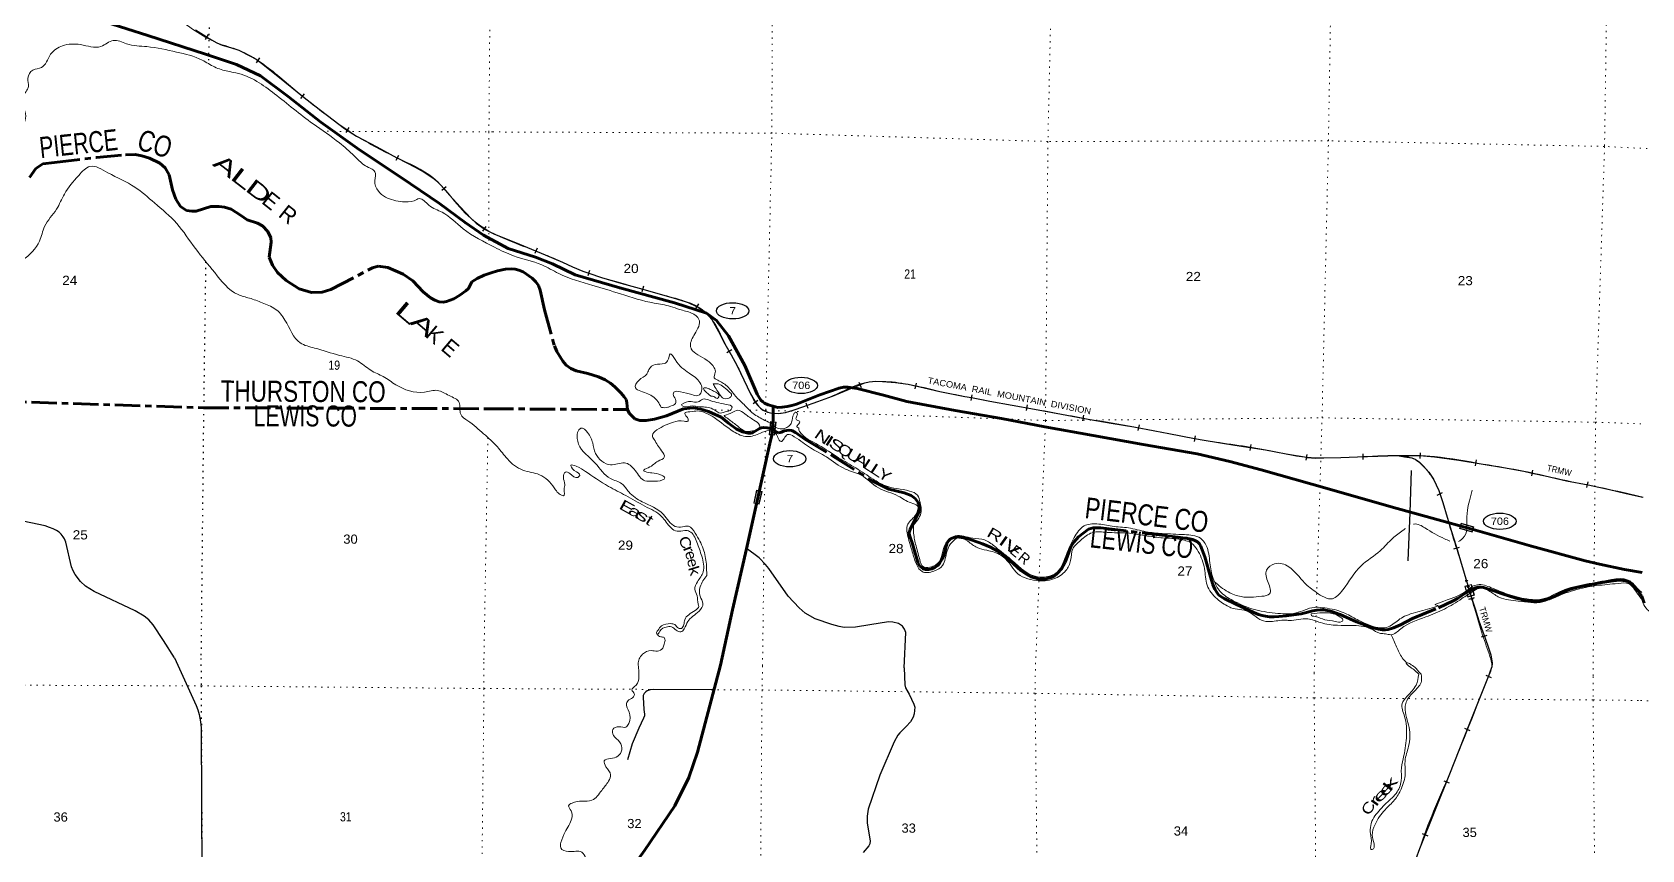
# Model space of a CAD drawing. Header units: feet. Extents: x -518066 to -250644, y -364975 to -177792.
# Drawn here: x -313691 to -283086, y -276398 to -260861 of the extents above; entities that cross this region are included whole.
import ezdxf
from ezdxf.enums import TextEntityAlignment as Align

# ---------------------------------------------------------------- set-up
doc = ezdxf.new("R2010")
doc.units = ezdxf.units.FT
doc.header["$LTSCALE"] = 80
doc.linetypes.add('DOTTED', pattern=[1.5, 0.3, -1.2])
doc.linetypes.add('LONG_DASH_SHORT_DASH', pattern=[9.9, 6, -1.2, 1.5, -1.2])
for name, color, linetype, lineweight in [('11', 7, 'LONG_DASH_SHORT_DASH', 60), ('17', 7, 'Continuous', 25), ('23', 7, 'Continuous', 70), ('29', 7, 'Continuous', 25), ('34', 7, 'Continuous', 25), ('39', 7, 'Continuous', 13), ('41', 7, 'Continuous', 13), ('59', 7, 'Continuous', 13), ('6', 7, 'DOTTED', 25), ('7', 7, 'DOTTED', 13)]:
    doc.layers.add(name, color=color, linetype=linetype, lineweight=lineweight)
doc.layers.add('12', color=7, linetype='Continuous')

msp = doc.modelspace()

# ---------------------------------------------------------------- linework, layer by layer
at = {"layer": '11'}
for points in [[(-313740.62, -263623.25), (-313620.41, -263449.97), (-313487.72, -263364.79), (-313264.32, -263333.64), (-312467.67, -263240.44), (-311917.6, -263191.23), (-311734.85, -263186.48), (-311603.24, -263208.47), (-311457.37, -263252.98), (-311262.7, -263346.29), (-311161.36, -263436.53), (-311083.38, -263569.54), (-311025.04, -263858.6), (-310959.72, -264031.58), (-310873.43, -264170.29), (-310757.08, -264247), (-310652.58, -264262.55), (-310575.58, -264258.53), (-310291.47, -264172.49), (-310133.87, -264170.08), (-310031.69, -264183.39), (-309906.03, -264221.09), (-309732.3, -264337.65), (-309606.32, -264423.44), (-309404.96, -264492.31), (-309313.63, -264538.66), (-309209.41, -264648.07), (-309153.91, -264767.25), (-309148.37, -264852.76), (-309186.53, -265135.32), (-309124.41, -265288.59), (-309023.72, -265425.43), (-308860.79, -265580.23), (-308613.07, -265738.69), (-308381.01, -265807.45), (-308179.21, -265800.26), (-308009.84, -265751.71), (-307222.14, -265340.42), (-307110.94, -265305.79), (-306928.16, -265329.91), (-306635.05, -265461.31), (-306453.27, -265583.94), (-306256.21, -265792.27), (-306117.35, -265910.45), (-306035.67, -265954.52), (-305951.92, -265981.88), (-305879.32, -265988.51), (-305816.19, -265980.29), (-305676.65, -265930.35), (-305557.11, -265859.03), (-305443.69, -265773.31), (-305396.12, -265728.34), (-305330.86, -265606.84), (-305229.48, -265539.54), (-305097.98, -265479.46), (-304964.44, -265432.05), (-304840.61, -265395.35), (-304690.91, -265364.25), (-304584.43, -265354.95), (-304507.63, -265361.89), (-304438.73, -265379.91), (-304358.52, -265414.4), (-304183.9, -265533.21), (-304111.75, -265606.19), (-304065.42, -265675.19), (-304031.56, -265762.91), (-303947.92, -266136.03), (-303760.59, -266822.5), (-303717.05, -266929.75), (-303598.89, -267109.65), (-303538.09, -267190.39), (-303451.73, -267251.02), (-303346.44, -267295.37), (-303123.9, -267344), (-302922, -267408.03), (-302795.93, -267465.38), (-302695.6, -267527.5), (-302611.37, -267599.5), (-302492.26, -267717.23), (-302433.22, -267789.21), (-302399.74, -267841.06), (-302389.95, -267869.01), (-302384.47, -267901.34), (-302374.1, -268031.15)], [(-314493.91, -267869.63), (-310431.87, -267996.32), (-305017.99, -268017.27), (-302374.1, -268031.15)], [(-302374.1, -268031.15), (-302340.24, -268100.97), (-302232.7, -268206.05), (-302139.6, -268241.44), (-302019.35, -268242), (-301858.72, -268216.46), (-301632.52, -268151.16), (-301305.78, -268019.3), (-301120.86, -267999.35), (-300994.82, -268017.71), (-300833.18, -268066.69), (-300593.61, -268177.9), (-300450.14, -268287.96), (-300305.07, -268397.98), (-300185.97, -268454.83), (-300077.24, -268482.86), (-300028.93, -268482.99), (-299993.78, -268471.1), (-299862.73, -268392.73), (-299823.61, -268377.69), (-299777.29, -268373.38), (-299715.49, -268376.74), (-299620.81, -268395.96), (-299592.79, -268411.71), (-299529.8, -268462.44), (-299499.01, -268473.96), (-299470.05, -268470.78), (-299442.64, -268460.01), (-299390.64, -268437.18), (-299297.15, -268425.75), (-299245.36, -268430.6), (-299177.07, -268467.52), (-298998.22, -268592.24), (-298465.72, -268918.16), (-297720.02, -269385.99), (-297404.1, -269541.99), (-297110.99, -269612.34), (-296976.1, -269663.39), (-296899.76, -269723.28), (-296844.62, -269799.55), (-296821.98, -269857.22), (-296815.71, -269909.73), (-296827.57, -269963.36), (-296997, -270311.13), (-297016.17, -270367.73), (-297011.96, -270418.07), (-296950.25, -270583.68), (-296845.42, -270955.92), (-296811.26, -271005.57), (-296758.35, -271052), (-296710.1, -271071.02), (-296642.24, -271072.96), (-296587.28, -271060.86), (-296528.64, -271035.56), (-296471.49, -270994.39), (-296438.17, -270955.23), (-296395.45, -270883.42), (-296350.15, -270785.01), (-296299.01, -270577.1), (-296264.46, -270522.12), (-296230.74, -270490.44), (-296169.21, -270460.61), (-296115, -270452.51), (-296062.69, -270454.88), (-295941.58, -270475.01), (-295818.24, -270512.61), (-295624.09, -270581.39), (-295471.39, -270647.95), (-295276.56, -270755.83), (-295176.27, -270829.13), (-295093.89, -270908.27), (-294893.37, -271090.04), (-294793.41, -271159.75), (-294701.8, -271208.1), (-294566.11, -271246.07), (-294436.68, -271251.85), (-294320.77, -271222.51), (-294256.16, -271188.58), (-294199.53, -271147.06), (-294115.36, -271054.16), (-294047.42, -270940.43), (-293933.91, -270629.07), (-293876.65, -270542.9), (-293793.7, -270452.53), (-293607.41, -270307.05), (-293518.5, -270281.21), (-293369.29, -270279.45), (-291910.33, -270456.85), (-291679.51, -270489.47), (-291629.33, -270501.49), (-291582.81, -270518.12), (-291531.97, -270546.7), (-291496.63, -270581.18), (-291479.06, -270613.22), (-291393.29, -270831.99), (-291288.74, -271211.92), (-291241.26, -271354.45), (-291201.99, -271444.44), (-291162.75, -271515.52), (-291133.34, -271551.51), (-291093.22, -271586.29)], [(-291093.22, -271586.29), (-291025.12, -271623.56), (-290806.47, -271728.07), (-290465.55, -271888.06), (-290375.42, -271925.73), (-290303.35, -271947.45), (-290238.21, -271960.59), (-290163.01, -271969.13), (-290077.6, -271971.28), (-289989.66, -271966.71), (-289847.7, -271952.69), (-289708.31, -271933.78), (-289565.6, -271911.49), (-289512.23, -271901.15), (-289338.27, -271859.09), (-289267.35, -271845.32), (-289198.7, -271838.28), (-289136.96, -271840.16), (-289067.86, -271850.3), (-288981.75, -271872.18), (-288823.41, -271929.6), (-288508.7, -272066.13), (-288309.95, -272139.89), (-288195.15, -272177.02), (-288094.26, -272203.56), (-288014.71, -272218.71), (-287959.67, -272219.84), (-287906.53, -272212.74), (-287804.82, -272182.42), (-287675.86, -272123.76), (-287446.17, -272002.25), (-286952.88, -271797.06), (-286673.38, -271665.24), (-286587.7, -271619.73), (-286378.95, -271485.07), (-286316.26, -271450.79), (-286246.09, -271420.27), (-286204.52, -271408.68), (-286167.27, -271404.45), (-286138.91, -271406.26), (-286097.65, -271414.67), (-285901.15, -271476.22), (-285741.42, -271531.24), (-285478.46, -271617.45), (-285292.46, -271660.11), (-285136.21, -271677.31), (-285052.66, -271675.71), (-284970.87, -271661.29), (-284854.42, -271626.04), (-284734.22, -271578.59), (-284489, -271457.23), (-284300.57, -271407.99), (-283879.58, -271327.78), (-283630.92, -271289.3), (-283503.38, -271276.44), (-283389.16, -271286.09), (-283321.13, -271310.43), (-283282.36, -271336.52), (-283209.69, -271409.05), (-283087.23, -271577.26)], [(-283087.03, -271577.6), (-283039.49, -271708.12)]]:
    msp.add_lwpolyline(points, dxfattribs=at)
at = {"layer": '17'}
for centre in [(-300372.47, -266155.7), (-299071.37, -267572.96), (-299287.79, -268967.28), (-285787.21, -270154.89)]:
    msp.add_ellipse(centre, major_axis=(309.24, -1), ratio=0.500121, dxfattribs=at)
at = {"layer": '23'}
for points in [[(-299599.63, -267964.17), (-299696.51, -267940.45), (-299765.91, -267911.88), (-299801.73, -267884.46), (-299837.55, -267853.1), (-299907.14, -267739.43), (-300139.34, -267193.66), (-300451.88, -266631.04), (-300676.48, -266339.01), (-300870.38, -266202.3), (-301480.3, -266003.26), (-302518.12, -265721.68), (-303369.05, -265470.04), (-303795.73, -265262.67), (-304120.56, -265136.79), (-304638.24, -264972.86), (-305106.7, -264714.77), (-305458.65, -264479.92), (-305944.21, -264116.98), (-306678.06, -263622.85), (-307465.92, -263093.99), (-308203.51, -262569.62), (-308826.74, -262082.58), (-309348.24, -261691.11), (-309809.06, -261475.37), (-310394.83, -261276.57), (-311490.33, -260923.97), (-312688.21, -260544.23)], [(-283081.44, -271126.19), (-283413.13, -271068.71), (-283889.49, -270973), (-284164.56, -270903.97), (-285184.32, -270628.59), (-286293.77, -270308.21), (-287851.88, -269878.63), (-289022.05, -269547.47), (-290324.7, -269178.82), (-290916.88, -269018.21), (-291543.45, -268875.39), (-292564.15, -268696.64), (-293516.5, -268526.58), (-294434.66, -268358.86), (-295260.35, -268202.08), (-296144.46, -268050.79), (-297060.57, -267879.06), (-297504.17, -267756.09), (-298004.15, -267634.6), (-298184.32, -267608.98), (-298267.15, -267606.74), (-298348.21, -267623.3), (-298715.77, -267752.7), (-299156.25, -267929.72), (-299244.31, -267956.13), (-299333.85, -267971.81), (-299427.88, -267985.25), (-299515.09, -267990.75), (-299599.63, -267964.17)], [(-300604.44, -272891.62), (-300375.59, -271835.91), (-300106.74, -270678.84), (-299919.08, -269822.72), (-299662.65, -268677.88), (-299628.82, -268516.37), (-299603.9, -268223.45), (-299600.38, -268009.62), (-299599.63, -267964.17)], [(-305232.37, -284716.9), (-305680.04, -283894.23), (-306416.81, -282648.97), (-306651.3, -282194.46), (-306699.75, -281812.1), (-306607.66, -281431.09), (-306444.03, -281127.15), (-306134.43, -280884.92), (-305698.54, -280666.02), (-305042.76, -280342.71), (-304721.16, -280106.63), (-304332.97, -279632), (-303795.38, -278871.39), (-303243.72, -278108.9), (-302720.15, -277344.13), (-302046.32, -276409.96), (-301473.75, -275563.25), (-301205.39, -275023.15), (-301040.03, -274542.35), (-300604.44, -272891.62)]]:
    msp.add_lwpolyline(points, dxfattribs=at)
at = {"layer": '29'}
for points in [[(-287470.82, -269187.67), (-287494.72, -269990.71), (-287533.77, -270904.34)], [(-310985.49, -272752.65), (-311192.46, -272420.28), (-311393.44, -272125.89), (-311473.93, -272027.75), (-311561.89, -271955.22), (-311729.81, -271857.08), (-312514.51, -271490.15), (-312674.98, -271387.75), (-312770.4, -271302.42), (-312875.42, -271165.89), (-312910.6, -271099.76), (-312940.98, -271020.82), (-313051.86, -270551.48), (-313077.99, -270485.35), (-313101.45, -270449.08), (-313139.83, -270400.01), (-313179.8, -270363.75), (-313231.52, -270327.48), (-313292.3, -270297.61), (-313359.46, -270272.01), (-313444.21, -270244.28), (-313990.09, -270124.82)], [(-297113.74, -272938.13), (-297080.66, -272266.69), (-297101.98, -272202.69), (-297144.63, -272147.22), (-297221.39, -272100.29), (-297328.01, -272070.42), (-297404.77, -272066.15), (-297532.71, -272083.22), (-298035.94, -272168.55), (-298253.44, -272172.82), (-298347.26, -272155.75), (-298488, -272117.35), (-298803.58, -272006.42), (-298991.23, -271899.75), (-299110.64, -271801.62), (-299315.35, -271579.75), (-299682.11, -271054.95), (-299746.08, -270973.88), (-299865.49, -270850.15), (-300112.84, -270666.68)], [(-310985.39, -272752.8), (-310573.44, -273654.37), (-310539.92, -273738.18), (-310518.43, -273824.16), (-310487.99, -273965.67), (-310475.45, -274080.31), (-310457.99, -278310.78), (-310447.25, -278366.31), (-310419.49, -278426.32), (-310385.47, -278479.16), (-310346.13, -278520.73), (-310309.37, -278549.02), (-310286.99, -278562.45), (-310252.07, -278579.47), (-310222.52, -278588.43), (-310137.47, -278592.91), (-305417.72, -278642.45)], [(-297113.77, -272938.16), (-297098.15, -273263.9), (-297087.52, -273319.15), (-297015.31, -273438.16), (-296926.1, -273629.42), (-296909.1, -273688.92), (-296913.35, -273752.68), (-296921.85, -273812.18), (-296943.09, -273880.18), (-296994.07, -273965.19), (-297072.66, -274054.45), (-297191.6, -274173.46), (-297231.96, -274220.2), (-297302.05, -274343.47), (-297573.93, -274981), (-297794.82, -275627.04), (-297811.82, -275758.79), (-297811.82, -275890.56), (-297760.84, -276230.58), (-297764.02, -276285.82), (-297786.33, -276324.08), (-297888.28, -276451.59)], [(-300729.33, -273355.31), (-301881.46, -273351.03), (-301942, -273355.28), (-301996.16, -273376.53), (-302024.83, -273397.78), (-302055.63, -273427.53), (-302071.56, -273465.78), (-302076.87, -273499.79), (-302059.88, -273733.55), (-302047.13, -273818.56), (-302051.38, -273854.68), (-302068.37, -273899.31), (-302157.58, -274086.32), (-302280.78, -274383.84), (-302372.76, -274686.26)]]:
    msp.add_lwpolyline(points, dxfattribs=at)
at = {"layer": '34'}
for p, q in [((-310344.34, -260904.33), (-310399.58, -261000.16)), ((-309368.33, -261348.9), (-309431.67, -261439.58)), ((-308520.08, -262031.43), (-308588.42, -262118.4)), ((-307669.11, -262673.93), (-307728.32, -262767.36)), ((-306726.05, -263201.37), (-306776.88, -263299.61)), ((-305820.09, -263796.31), (-305903.51, -263868.95)), ((-305065.19, -264551.91), (-305127.95, -264642.99)), ((-304089.24, -264966.14), (-304131.29, -265068.45)), ((-303092.72, -265387.57), (-303128.11, -265492.36)), ((-302067.01, -265689.86), (-302097.23, -265796.26)), ((-301020.86, -266023.28), (-301077.1, -266118.53)), ((-300386.39, -266899.62), (-300482.98, -266953.51)), ((-297973.05, -267509.96), (-297931.94, -267612.65)), ((-296885.61, -267527.29), (-296909.88, -267635.21)), ((-295824.92, -267750.47), (-295845.63, -267859.12)), ((-299896.62, -267859.06), (-299984.59, -267926.11)), ((-298983.7, -267901.61), (-298945.76, -268005.51)), ((-294770.41, -267941.32), (-294790.01, -268050.18)), ((-293702.75, -268140.15), (-293722.79, -268248.93)), ((-292645.75, -268322.4), (-292666.51, -268431.04)), ((-291579.71, -268528.24), (-291600.36, -268636.91)), ((-290523.12, -268698.6), (-290539.94, -268807.92)), ((-289452.42, -268884.89), (-289471.32, -268993.87)), ((-288392.33, -268870.67), (-288388.49, -268981.21)), ((-287301.37, -268852.91), (-287309.25, -268963.24)), ((-286233.46, -268989.02), (-286251.46, -269098.16)), ((-285162.83, -269185.08), (-285186.42, -269293.14)), ((-286977.8, -269655.69), (-286877.29, -269609.5)), ((-284114.6, -269405.47), (-284136.21, -269513.94)), ((-286660.83, -270677.94), (-286555.27, -270644.9)), ((-286374.55, -271632.81), (-286268.29, -271602.08)), ((-286131.83, -272352.6), (-286027.27, -272316.51)), ((-286051.9, -273080.8), (-285949.18, -273121.84)), ((-286457.17, -274088.13), (-286354.45, -274129.17)), ((-286852.76, -275084.6), (-286750.11, -275125.81)), ((-287259.83, -276091.18), (-287157.19, -276132.42))]:
    msp.add_line(p, q, dxfattribs=at)
at = {"layer": '34', "lineweight": 13}
for p, q in [((-286452.08, -271390.61), (-286327.23, -271354.4)), ((-286452.08, -271390.61), (-286392.37, -271596.47)), ((-286327.23, -271354.4), (-286267.51, -271560.25)), ((-286392.37, -271596.47), (-286267.51, -271560.25))]:
    msp.add_line(p, q, dxfattribs=at)
at = {"layer": '34'}
for points in [[(-310585.73, -260816.1), (-310385.43, -260943.67), (-310370.66, -260952.18), (-310179.89, -261062.17), (-310078.68, -261105), (-309919.13, -261151.06), (-309762.57, -261205.05), (-309538.02, -261313.42), (-309430.28, -261375.42), (-309328.41, -261446.57), (-308991.35, -261720.38), (-308655.49, -261994.47), (-308552.95, -262075.04), (-308314.07, -262262.76), (-307970.29, -262528.42), (-307751.52, -262689.44), (-307522.32, -262834.7), (-307140.56, -263042.11), (-306757.43, -263246.61), (-306750.17, -263250.38), (-306411.01, -263425.84), (-306240.09, -263519.86), (-306074.93, -263625.42), (-305987.09, -263698.52), (-305871.13, -263824.81), (-305758.28, -263954.4), (-305553.42, -264179.47), (-305345.97, -264403.26), (-305249.7, -264491.06), (-305095.26, -264597.5), (-305088.53, -264602.13), (-304913.69, -264689.41), (-304424.28, -264890.28), (-303935.37, -265091.25), (-303772.98, -265160.12), (-303610.67, -265229.2), (-303417.85, -265316.57), (-303223.55, -265401.02), (-303109.15, -265439.65), (-302863.57, -265522.58), (-302498.19, -265626.84), (-302081.3, -265745.28), (-301664.4, -265863.68), (-301502.17, -265909.89), (-301340.01, -265956.27), (-301174.63, -266012.09), (-301053.45, -266067.45), (-301047.67, -266070.86), (-300968.2, -266117.79), (-300855.27, -266209.39), (-300767.8, -266322.65), (-300642.19, -266551.15), (-300518.68, -266779.92), (-300401.85, -266989.33), (-300285.27, -267198.84), (-300157.49, -267463.97), (-300034.85, -267732.69), (-299953.13, -267874.99), (-299939.37, -267893.03), (-299902.67, -267941.2), (-299842.01, -268004.6), (-299791.95, -268043.09), (-299710.03, -268080.81), (-299622.96, -268099.54), (-299493.93, -268106.78), (-299366.85, -268087.85), (-299201.45, -268037.46), (-299037.64, -267982.21), (-298754.45, -267878.81), (-298472.03, -267774.13), (-298170.74, -267647.93), (-297951.73, -267560.24), (-297861.84, -267524.25), (-297778.02, -267503.14), (-297650.94, -267492.8), (-297523.85, -267497.3), (-297279.21, -267516), (-297035.45, -267552.23), (-296732.73, -267620.31), (-296430.97, -267686.79), (-295958.22, -267780.64), (-295834.07, -267804.31), (-295484.76, -267870.88), (-295059.8, -267947.33), (-294634.88, -268023.86), (-294122.57, -268118.33), (-293711.56, -268194.05)], [(-293711.56, -268194.05), (-293610.24, -268212.71), (-293177.32, -268287.78), (-292744.24, -268361.82), (-292077.34, -268489.26), (-291588.83, -268582.09), (-291410.28, -268616.01), (-290824.75, -268710.1), (-290238.68, -268800.22), (-289846.09, -268872.01), (-289460.67, -268938.87), (-289451.03, -268940.54), (-289289.99, -268953.07), (-289128.95, -268951.65), (-288811.85, -268941.78), (-288494.75, -268931.47), (-288107.18, -268918.01), (-287719.63, -268904.57), (-287373.61, -268902.49), (-287304.16, -268907.45), (-287027.63, -268927.2), (-286562.94, -268992.65), (-286101.22, -269068.83), (-285713.86, -269133.86), (-285327.71, -269204.97), (-285173.39, -269238.65), (-284921.83, -269293.58), (-284516.33, -269383.76), (-284108.12, -269465.09), (-283700.82, -269550.5), (-283380.45, -269624.67), (-283063.76, -269697.98)], [(-287738.92, -268903.35), (-287597.6, -268927.27), (-287456.18, -268951.19), (-287394.29, -268972.86), (-287313.49, -269033.87), (-287239.82, -269108.56), (-287133.9, -269223.82), (-287048.8, -269352.16), (-286948.04, -269571.43), (-286867.86, -269796.98), (-286787.72, -270074.86), (-286706.2, -270352.16), (-286619.01, -270630.69), (-286532.48, -270909.45), (-286461.84, -271142.51), (-286392.08, -271375.84), (-286329.62, -271590.79), (-286254.49, -271817.4), (-286184.35, -272045.45), (-286135.25, -272189.3), (-286065.1, -272375.24), (-286001.97, -272561.19), (-285959.88, -272694.51), (-285931.82, -272848.88), (-285940.59, -272919.05), (-285968.25, -273003.17), (-285992.27, -273079.15)], [(-285992.3, -273079.16), (-286372.38, -274030.09), (-286743.96, -274960.14), (-287028.88, -275669.91), (-287314.11, -276379.69), (-287383.41, -276572.51)]]:
    msp.add_lwpolyline(points, dxfattribs=at)
at = {"layer": '34', "lineweight": 13}
msp.add_lwpolyline([(-286442.16, -271396.06), (-286332.68, -271364.31), (-286277.42, -271554.79), (-286386.91, -271586.55)], close=True, dxfattribs=at)
at = {"layer": '34', "linetype": 'DOTTED', "lineweight": 100}
msp.add_arc((-278122.76, -268981.22), 8610.21, 195.44664, 198.5598, dxfattribs=at)
at = {"layer": '34', "lineweight": 13}
for points in [[(-314373.46, -259572.88), (-314089.7, -259784.09), (-313482.81, -259880.42), (-312556.62, -260050.23), (-311592.44, -260246.57), (-310987.68, -260562.31), (-310179.4, -261061.18), (-309762.15, -261204.03), (-309327.75, -261445.69), (-308654.8, -261993.61), (-307969.63, -262527.54), (-307521.76, -262833.75), (-306756.92, -263245.64), (-306074.28, -263624.53), (-305757.46, -263953.67), (-305345.19, -264402.48), (-304913.23, -264688.41), (-303934.95, -265090.23), (-303610.23, -265228.19), (-303223.15, -265399.99), (-302497.89, -265625.78), (-301664.1, -265862.62), (-301339.68, -265955.22), (-300766.88, -266322.05), (-300517.72, -266779.39), (-300284.29, -267198.33), (-300033.87, -267732.19), (-299841.27, -268003.78), (-299622.81, -268098.45), (-299367.09, -268086.77), (-299038, -267981.17), (-298472.43, -267773.11), (-297862.18, -267523.2), (-297523.79, -267496.2), (-297035.25, -267551.15), (-296430.74, -267685.71), (-295484.56, -267869.8), (-294634.68, -268022.78), (-293610.05, -268211.63), (-292744.04, -268360.74), (-291410.09, -268614.93), (-290238.5, -268799.14), (-289450.89, -268939.45), (-289128.97, -268950.55), (-288494.79, -268930.37), (-287719.65, -268903.47), (-287027.51, -268926.11), (-286101.04, -269067.74), (-285327.49, -269203.89), (-284516.1, -269382.68), (-283700.58, -269549.43), (-283059.82, -269697.76)], [(-287739.1, -268904.43), (-287456.46, -268952.26), (-287240.62, -269109.32), (-287049.76, -269352.7), (-286868.91, -269797.32), (-286707.25, -270352.48), (-286533.53, -270909.77), (-286393.14, -271376.15), (-286268.5, -271806.14), (-286112.45, -272316.95), (-285973.8, -272724.64), (-285938.65, -272906.02), (-285999.94, -273099.65)], [(-286001.81, -273099.63), (-286744.98, -274959.73), (-287315.14, -276379.3), (-287421.41, -276772.23), (-287445.64, -277399.11), (-287468.51, -277887.32), (-287639.61, -278134.91), (-287907.69, -278441.85), (-288159.48, -278931.87), (-288727.87, -279965.55), (-289046.38, -280501.15), (-289446.44, -280957.57), (-289879.24, -281270.97), (-290014.36, -281534.98), (-290067.52, -281835.97), (-290497.99, -282117.23), (-290678.74, -282324.52), (-290757.78, -282603.15), (-290794.3, -282846), (-290973.61, -283111.6), (-291222.77, -283332.3), (-291962.92, -283658.82), (-292741.7, -284033.2), (-293726.28, -284508.1), (-294513.75, -284950.73), (-294891.51, -285180.24), (-295289.35, -285206.55), (-295642.71, -285201.13), (-295864.72, -285315.57), (-296134.11, -285552.16), (-296258.96, -285792.15), (-296413.31, -285969.55), (-296800.12, -286098.47), (-297298.77, -286166.02), (-297712.03, -286330.87), (-298280.79, -286584.67), (-298962.69, -286909.73), (-299568, -287205.39), (-299804.78, -287392.04), (-299998.92, -287735.88), (-300258.42, -288396.67), (-300447.93, -288883.27), (-300746.75, -289662.27), (-301005.28, -290224.58), (-301207.21, -290544.23), (-301448.48, -290779.07), (-301599.38, -291014.8), (-301749.94, -291419.36), (-301781.65, -291784.87), (-301770.89, -292120.64), (-301625.35, -292636.6), (-301384.17, -293022.84), (-301145.38, -293449.25), (-300881.31, -294163.33), (-300537.45, -295135.46), (-300292.53, -295959.91), (-300218.26, -296575.68), (-300307.63, -297292.38), (-300503.74, -298042.22), (-300636.28, -298861.02), (-300638.2, -299260.99), (-300612.32, -300101.41), (-300572.14, -301530.9), (-300544.49, -302600.47), (-300488.29, -304034.13), (-300446.67, -305316.91), (-300458.44, -305901.7), (-300572.35, -306459.37), (-300906.07, -307316.42), (-301489.24, -308629.34), (-301702.75, -309105.66), (-302171.96, -310264.91), (-302445.81, -310750.69), (-302789.6, -311201.63), (-303080, -311737.5), (-303298.14, -312276.08), (-303605.47, -313718.3), (-303529.19, -314129.07), (-303519.28, -314551.26), (-303668.1, -314983.98), (-303893.26, -315214.96), (-304527.24, -315566.62), (-304824.74, -315802.94), (-304948.85, -315968.57), (-305099.65, -316397.25), (-305231.9, -316777.87), (-305390.84, -317218.53), (-305577.79, -317851.88), (-305514.73, -318178.11), (-305307.41, -318332.87), (-305041.38, -318437.95)]]:
    msp.add_spline(points, degree=3, dxfattribs=at)
at = {"layer": '39'}
for points in [[(-314439.98, -263938.73), (-314300.93, -263299.17), (-314228.5, -263094.51), (-313943.35, -262746.91), (-313813.71, -262454.2), (-313864.49, -262087.32), (-313759.92, -261889), (-313772.52, -261735.87), (-313676.41, -261579.75), (-313516.96, -261532.94), (-313341.42, -261280.94), (-313114.42, -261118), (-312772.07, -261097.07), (-312383.95, -261130.94), (-312149.39, -261018.4), (-311898.39, -261079.16), (-311508.48, -261135.18), (-310947.94, -261237.12), (-310458.33, -261390.72), (-310222.11, -261521.8), (-309973.33, -261602.66), (-309818.64, -261632.31), (-309419.54, -261794.72), (-309083.85, -262029.82), (-308350.75, -262602.46), (-307849.08, -262963.53), (-307569.71, -263211.79), (-307408.13, -263360.28), (-307298.1, -263429.77), (-307205.98, -263476.94), (-307174.11, -263511.47), (-307175.73, -263678.55), (-307109.26, -263880.5), (-306973.49, -263992.51), (-306650.32, -264082.13), (-306430.74, -264062.06), (-306331.74, -264022.73), (-306147.78, -264147.27), (-305895.5, -264282.53), (-305498, -264594.3), (-304897.62, -264946.25), (-304538.95, -265110.7), (-304003.21, -265280.84), (-303678.92, -265446.4), (-303030.46, -265672.27), (-302503.58, -265834.44), (-301862.77, -266009.72), (-301551.4, -266071.04), (-301380.35, -266129.82), (-301154.55, -266199.32), (-301012.39, -266317.72), (-301091.56, -266594.8), (-301174.28, -266823.52), (-301158.73, -266880.04), (-301035.03, -266991.93), (-300723.45, -267238.48), (-300702.19, -267329.27), (-300723.27, -267427.72), (-300681.34, -267462.34), (-300503.22, -267566.7), (-300316.08, -267777.84), (-300156.63, -267938.39), (-300005.08, -268084.77), (-299791.06, -268221.68), (-299658.13, -268286.42)], [(-314455.27, -265056.46), (-314119, -265291.96), (-313878.51, -265191.56), (-313550.97, -264830.26), (-313453.67, -264551.34), (-313227.08, -264223.32), (-313079.39, -263936.82), (-312806.24, -263581.05), (-312593.26, -263411.94), (-312254.27, -263529.9), (-311741.67, -263802.5), (-311366.21, -264104), (-310943.32, -264494.54), (-310587.69, -264973.01), (-310219.78, -265429.46), (-309777.01, -265846.35), (-309560.31, -265914.84), (-309317.62, -266001.69), (-309069.2, -266120.8), (-308884.05, -266329.91), (-308594.43, -266765.49), (-308321.65, -266862.69), (-307848.01, -267002.05), (-307504.87, -267107.96), (-307253, -267285.49), (-307014.67, -267406.52), (-306778.66, -267559.74), (-306230.56, -267699.81), (-305984.7, -267667.91), (-305764.25, -267764.61), (-305572.32, -267897.28), (-305542.29, -268121.03), (-305408.64, -268245.1), (-305107.12, -268491.55), (-304845.87, -268739.63), (-304654.9, -268970.94), (-304361.12, -269185.1), (-304041.93, -269270.66), (-303766.57, -269516.86), (-303627.08, -269661.12), (-303590.94, -269669.51), (-303575.72, -269552.89), (-303562.69, -269454.36), (-303591.53, -269315.18), (-303550.36, -269220.95), (-303468.08, -269245.88), (-303315.83, -269319.8), (-303281.25, -269281.87), (-303382.99, -269188.31), (-303450.44, -269087.01), (-303348.02, -269110.12), (-303169.84, -269208.44), (-302731.82, -269492.41), (-302405.43, -269664.61), (-302039.1, -269869.39), (-301722.96, -270061.62), (-301543.93, -270278.72), (-301425.82, -270344.26), (-301284.79, -270329.49), (-301192.37, -270346.47), (-301053.47, -270551.12), (-300959.47, -270819.76), (-300932.15, -271115.96), (-301042.68, -271306.17), (-301092.35, -271446.63), (-301049.3, -271573.87), (-301026.64, -271727.08), (-301017.02, -271773.48), (-301086.19, -271849.33), (-301283.14, -272026.64), (-301300.14, -272119.09), (-301347.13, -272191.12), (-301403.44, -272186.56), (-301471.2, -272117.47), (-301549.53, -272100.63), (-301725.03, -272141.25), (-301796.34, -272231.17), (-301820.96, -272279.25), (-301807.07, -272299.52), (-301756.23, -272245.64), (-301634.68, -272164.25), (-301534, -272159.16), (-301448.09, -272224.39), (-301355.82, -272257.48), (-301292.85, -272197.67), (-301227.12, -272061.4), (-301011.85, -271862.11), (-300937.99, -271717.86), (-300992.99, -271578.43), (-300989.24, -271399.28), (-300866.4, -271185.03)], [(-301731.26, -267990.38), (-301796.37, -267878.6), (-301874.06, -267795.33), (-302120.54, -267684.29), (-302218.55, -267620.95), (-302158.78, -267476.56), (-302006.71, -267361.23), (-301963.57, -267271.05), (-301843.87, -267173.53), (-301668.59, -267155.06), (-301609.74, -267105.28), (-301558.14, -266972.9), (-301466.62, -267082.48), (-301199.41, -267338.66), (-300993.84, -267517.77), (-300956.82, -267642.94), (-301032.49, -267767.04), (-301149.04, -267747.82), (-301361.85, -267693.47), (-301488.76, -267704.35), (-301501.16, -267738.46), (-301461.85, -267835.46), (-301460.62, -267916), (-301551.69, -267967.48), (-301604.23, -267989.13), (-301728.37, -267990.38)], [(-300784.03, -267775.54), (-300900.78, -267675.68), (-300924.44, -267625.13), (-300892.16, -267617.38), (-300821.92, -267638.17), (-300733.78, -267681.28), (-300632.2, -267790.96), (-300664.67, -267818.84), (-300730.73, -267781.97), (-300785.01, -267775.42)], [(-300743.59, -267541.88), (-300617.82, -267553.53), (-300507.89, -267633.09), (-300396.56, -267775.07), (-300447.27, -267814.85), (-300565.94, -267807.69), (-300635.5, -267716.44), (-300704.92, -267611.09), (-300744.49, -267540.26)], [(-300866.4, -271185.03), (-300872.38, -270971.57), (-300931.94, -270679.1), (-301084.01, -270379.7), (-301213.57, -270249.63), (-301326.38, -270260.65), (-301465.17, -270251.28), (-301688.38, -270023.69), (-302090.62, -269786.36), (-302346.4, -269596.72), (-302479.73, -269440.44), (-302696.16, -269343.77), (-302985.14, -269049.13), (-303301.65, -268687.78), (-303326.76, -268578.83), (-303305.21, -268432.07), (-303258.49, -268388.22), (-303130.47, -268469.96), (-303033.76, -268666.16), (-302979.32, -268863.97), (-302858, -269014.09), (-302693.64, -269084.09), (-302431.61, -269044.29), (-302223.7, -269189.19), (-302040.43, -269384.19), (-301891.54, -269389.63), (-301704.17, -269369.25), (-301661.53, -269331.4), (-301725.41, -269276.44), (-301906.16, -269236.48), (-302038.73, -269209.06), (-302064.75, -269194.72), (-301977.67, -269139.17), (-301789.24, -269010.1), (-301671.81, -268938.73), (-301724.96, -268815.42), (-301865.77, -268600.69), (-301899.22, -268521.86), (-301813.7, -268419.99), (-301498.29, -268271.98), (-301292.8, -268251.78), (-301222.38, -268254.46), (-301221.84, -268198.09), (-301263.63, -268149.38), (-301283.33, -268104.91), (-301188.45, -268075.6), (-301039.35, -268058.89), (-300724.58, -268184.67), (-300352.81, -268451.92), (-300098.11, -268544.92), (-299843.87, -268478.87), (-299678.34, -268428.09), (-299672.67, -268427.72)], [(-301348.08, -267933.17), (-301164.37, -267876.52), (-301029.64, -267887.86), (-300942.55, -267832.32), (-300830.01, -267849.48), (-300494.71, -267933.18), (-300382.51, -267986.58), (-300399.02, -268028.71), (-300512.19, -268075.95), (-300596.95, -268099.31), (-300749.16, -268021.37), (-300990.25, -267976.82), (-301177.31, -267964.98), (-301330.22, -267959.51), (-301348.08, -267933.17)], [(-300526.96, -268146.28), (-300383.51, -268089.25), (-300274.41, -268045.99), (-300138.2, -268113.71), (-299968.27, -268232.08), (-299860.5, -268325.71), (-299856.88, -268368.02), (-299996.45, -268439.18), (-300135.35, -268441.89), (-300275.32, -268347.96), (-300435.15, -268225.66), (-300507.11, -268174.65), (-300535.03, -268148.21), (-300526.96, -268146.28)], [(-299658.13, -268286.42), (-299468.73, -268397.86), (-299307.24, -268349.06), (-299252.16, -268273.08), (-299210.39, -268116.44), (-299169.81, -268082.6), (-299145.83, -268100.94), (-299158.59, -268171.29), (-299168.95, -268201.39), (-299133.11, -268241.99), (-299099.02, -268254.39), (-299131.86, -268320.52), (-299150.38, -268362.62), (-299112.34, -268383.11), (-299114.67, -268415.3), (-299100.91, -268449.65), (-298739.11, -268706.74), (-298359.05, -268947.89), (-298028.84, -269142.26), (-297700.83, -269354.74), (-297476.6, -269477.65), (-297008.65, -269580.72), (-296858.47, -269660.65), (-296809.49, -269798.01), (-296786.98, -269967.33), (-296834.54, -270097.74), (-296936.45, -270229.65)], [(-299672.67, -268427.72), (-299539.81, -268503.73), (-299512.59, -268562.53), (-299450.97, -268641.63), (-299394.03, -268581.77), (-299328.89, -268505.88), (-299200.48, -268547.36), (-298894.58, -268757.61), (-298588.33, -268931.63), (-298224.29, -269164.57), (-297929.55, -269280.1), (-297601.78, -269518.74), (-297222.91, -269675.33), (-296980.65, -269806.46), (-296860.41, -269859.94), (-296882.08, -270018.78), (-297042.96, -270212.54), (-297031.49, -270482.42), (-296947.72, -270769.09), (-296873.32, -270983.19), (-296771.9, -271108.97), (-296548.43, -271103.03), (-296384.37, -270995.86), (-296295.11, -270716.87), (-296194.8, -270542.67), (-296077.35, -270469.29), (-295900.88, -270535.38), (-295722.9, -270653.83), (-295540.26, -270705.88), (-295271.48, -270801.03), (-295098.04, -270971.78), (-294986.74, -271117.78), (-294599.88, -271280.48), (-294269.52, -271251.39), (-294036.52, -271092.54), (-293948.09, -270898.09), (-293903.7, -270679.07), (-293759.25, -270519.38), (-293535.12, -270371.89), (-293252.57, -270365.12), (-292876.29, -270374.72)], [(-286412.7, -270220.55), (-286411.92, -270200.25), (-286403.36, -269940.63), (-286365.44, -269765.84), (-286311.14, -269563.02)], [(-296936.45, -270229.65), (-296931.9, -270382.7), (-296885.9, -270620.69), (-296804.31, -270923.45), (-296760.88, -271010.42), (-296622.15, -271025.83), (-296441.97, -270916.8), (-296375.67, -270722.15), (-296287.24, -270527.7), (-296139.41, -270434.48), (-295807.72, -270475.86), (-295582.64, -270510.2), (-295396.59, -270626.71), (-295234.83, -270757.09), (-295015.19, -270938.34), (-294781.57, -271129.79), (-294446.3, -271217.51), (-294203.83, -271119.14), (-294021.3, -270768.55), (-293877.46, -270463.9), (-293690.16, -270244.22), (-293450.26, -270204.21), (-293154.84, -270249.28), (-292847.2, -270280.37), (-292511.8, -270354), (-292206.19, -270387.09), (-291781.74, -270409.22), (-291478.48, -270476.51), (-291353.37, -270650.82), (-291294.23, -270985.58), (-291224.59, -271276.14), (-291103.86, -271486.65), (-290864, -271658.03), (-290473.17, -271826.8), (-290059.26, -271899.16), (-289660.73, -271896.89), (-289317.55, -271791.42), (-289158.61, -271796.95), (-288801.09, -271872.8), (-288530.67, -272006.22), (-288276.2, -272123.37), (-287938.53, -272170.85), (-287713.78, -272032.05), (-287432.73, -271899.82), (-286990.5, -271748.99), (-286992.51, -271748.97), (-286729.69, -271628.64), (-286313.08, -271393.56)], [(-287426.15, -270208.61), (-287414.29, -270206.89), (-287209.72, -270281.3), (-286835.36, -270488.17), (-286733.95, -270531.38)], [(-286570.82, -270537.39), (-286523.6, -270509.23), (-286419.4, -270349.16), (-286412.7, -270220.55)], [(-292876.29, -270374.72), (-292482.39, -270434.81), (-292198.95, -270469.7), (-291845.02, -270501.23), (-291618.51, -270595.98), (-291519.17, -270729.79), (-291399.56, -271055.04), (-291352.27, -271367.54), (-291161.61, -271631.06), (-290941.63, -271776.07), (-290897.55, -271796.62), (-290570.2, -271870.18), (-290318.21, -272035.63), (-290147.38, -272061.4), (-289861.31, -272033.91), (-289792.93, -272038.58), (-289438.42, -272009.72), (-289193.56, -272080.48), (-288870.02, -272131.85), (-288610.41, -272134.31), (-288242.69, -272196.17), (-288054.36, -272284.51), (-287959.87, -272295.47), (-287855.36, -272310.55), (-287669.09, -272197.56), (-287191.92, -271972.56), (-286840.26, -271822.88), (-286508.26, -271624.7), (-286285.84, -271477.66)], [(-291217.01, -271297.68), (-290951.01, -271498.16), (-290702.3, -271587.08), (-290311.78, -271580.7), (-290164.42, -271535.79), (-290190.48, -271318.12), (-290222.41, -271082.27), (-290068.29, -270962.94), (-289797.13, -271019.85), (-289498.21, -271326.67), (-289274.53, -271505.95), (-288969.78, -271627.61), (-288772.93, -271460.36), (-288424.32, -271002.63), (-288059.24, -270714.16), (-287823.51, -270480.84), (-287622.73, -270323.7), (-287579.2, -270291.3)], [(-286313.08, -271393.56), (-286211.86, -271361.75), (-285948.73, -271416.58), (-285637.95, -271538.3), (-285274.55, -271630.31), (-284990.83, -271637.02), (-284604.82, -271473.57), (-284148.77, -271351.05), (-283660.85, -271263.05), (-283346.96, -271272.06), (-283231.08, -271359.72), (-283127.5, -271471.43), (-283086.15, -271506.66)], [(-286287.29, -271478.52), (-286279.37, -271473.86), (-286144.04, -271424.8), (-285973.59, -271488.82), (-285791.52, -271601.27), (-285435.96, -271671.07), (-284965.16, -271687.59), (-284777.29, -271616.89), (-284377.33, -271467.67), (-283939.71, -271377.18), (-283536.76, -271334.69), (-283327.54, -271344.72), (-283223.95, -271454.41), (-283088.03, -271636.46)], [(-283088.03, -271636.46), (-283046.62, -271741.46), (-282955.28, -271858.9), (-282777.98, -272021.35), (-282728.66, -272120.32), (-282705.11, -272180.86), (-282594.09, -272342.72), (-282357.74, -272638.42), (-282193.69, -272712.26), (-282043.76, -272792), (-281995.88, -272828.62), (-281968.36, -272895.23), (-281887.57, -273066.88), (-281851.84, -273113.45), (-281813.88, -273130.96)], [(-289371.08, -271912), (-288956.44, -271911.6), (-288820.22, -271977.31), (-288768.52, -272042.22), (-288788.82, -272060.15), (-288917.62, -272058.93), (-289114.53, -272024.86), (-289299.11, -271964.73), (-289373.28, -271933.83), (-289371.05, -271911.71)], [(-301802.92, -272302.12), (-301781.22, -272331.97), (-301741.17, -272352.48), (-301676.86, -272363.16), (-301661.06, -272393.5), (-301674.05, -272488), (-301702.97, -272564.23), (-301802.15, -272621.68), (-301922.82, -272612.48), (-302084.52, -272683.43), (-302149.78, -272771.39), (-302171.14, -272871.09)], [(-287854.7, -272309.75), (-287748.89, -272539.05), (-287640.23, -272749.45), (-287557.62, -272843.66)], [(-302171.14, -272871.08), (-302154.55, -273118.57), (-302208.24, -273268.8), (-302289.48, -273362.49), (-302241.98, -273433.3), (-302256.61, -273491.44), (-302345.53, -273548.88), (-302390.35, -273614.77), (-302341.79, -273782.07), (-302345.91, -273997.1), (-302400.79, -274064.91), (-302535.28, -274059.59), (-302650.26, -274112.75), (-302637.29, -274223.42), (-302522.04, -274347.15), (-302479.37, -274500.32), (-302554.82, -274618.18), (-302695.84, -274665.06), (-302812.71, -274706.14), (-302781.69, -274819), (-302692.82, -274970.6), (-302732.17, -275092.83), (-302862.41, -275268.45), (-303046.98, -275455.61), (-303235.89, -275471.88), (-303427.03, -275510.23), (-303491.78, -275559.85), (-303442.55, -275658.82), (-303431.88, -275799.62), (-303558.94, -276059.69), (-303637.21, -276259.94), (-303642.19, -276358.38), (-303492.31, -276432.18), (-303241.43, -276444.65), (-303162.24, -276559.99), (-303156.15, -276757.02), (-303207.86, -276911.29), (-303335.83, -276855.79), (-303516.08, -276807.82), (-303650.49, -276794.46), (-303657.38, -276882.84), (-303602.64, -277034.11), (-303583.59, -277138.82), (-303666.27, -277174.2), (-303741.56, -277275.98), (-303698.16, -277354.79), (-303556.21, -277418.47), (-303446.51, -277493.9), (-303453.45, -277586.29), (-303573.99, -277593.16), (-303692.71, -277618.15), (-303810, -277701.44), (-304006.38, -277864.36), (-304196.22, -277975.08), (-304359.82, -278071.99), (-304413.78, -278250.36), (-304481, -278348.2), (-304589.47, -278351.18), (-304817.67, -278278.62), (-304900.94, -278374.3), (-304984.94, -278544.34), (-305081.75, -278587.62), (-305247.81, -278525.72), (-305304.22, -278545.27), (-305287.85, -278684.03)], [(-287326.21, -273062.07), (-287423.02, -272972.96), (-287512.96, -272907.68), (-287560.67, -272846.84), (-287542.54, -272845), (-287468.41, -272879.92), (-287380.51, -272947.19), (-287330.78, -273008.05), (-287282.95, -273063.04)], [(-287326.21, -273062.07), (-287378.96, -273267.23), (-287547.72, -273480.67), (-287643.47, -273620.44), (-287595.66, -273864.11), (-287559.08, -274228.27), (-287611, -274607.66), (-287657.48, -274842.38), (-287659.89, -275087.57), (-287758.61, -275325.81), (-287971.51, -275534.8), (-288087.23, -275664.33), (-288182.79, -275784.01), (-288246.04, -276090.93), (-288229.89, -276286.05), (-288228.94, -276394.6), (-288190.62, -276376.88), (-288177.66, -276284.55), (-288212.17, -276117.38), (-288157.99, -275916.91), (-287968.03, -275636.05), (-287788.52, -275451.09), (-287663.43, -275244.32), (-287584.25, -274951.63), (-287587.91, -274710.39), (-287520.91, -274431.65), (-287509.35, -274071.98), (-287585.93, -273691.35), (-287566.92, -273595.05), (-287404.14, -273377.54), (-287275.81, -273191.85), (-287282.95, -273063.04)]]:
    msp.add_spline(points, degree=3, dxfattribs=at)
at = {"layer": '59'}
for points in [[(-299547.97, -268272.17), (-299574.87, -268520.71), (-299679.26, -268509.41), (-299652.36, -268260.86)], [(-299645.26, -268269.67), (-299556.78, -268279.26), (-299581.96, -268511.89), (-299670.44, -268502.31)], [(-299813.98, -269586.86), (-299868.21, -269830.91), (-299970.71, -269808.13), (-299916.48, -269564.08)], [(-299910.4, -269573.61), (-299823.51, -269592.93), (-299874.28, -269821.37), (-299961.17, -269802.05)], [(-286521.84, -270190.52), (-286281.19, -270258.26), (-286309.65, -270359.33), (-286550.29, -270291.59)], [(-286516.3, -270200.39), (-286291.06, -270263.79), (-286315.18, -270349.45), (-286540.41, -270286.05)]]:
    msp.add_lwpolyline(points, close=True, dxfattribs=at)
at = {"layer": '6'}
for points in [[(-309870.26, -226989.65), (-309949.73, -230963.82), (-309993.52, -236306.47), (-310057.15, -241618.74), (-310131.95, -246838.29), (-310171.25, -252132.66), (-310278.82, -257410.28), (-310338.72, -261457.06)], [(-310392.71, -265218.27), (-310431.87, -267996.32), (-310482.99, -272759.63)], [(-310482.99, -272759.63), (-310477.43, -273283.45), (-310457.23, -278587.99), (-310492.98, -283658.84), (-310504.48, -283807.46), (-310498.07, -288880.72), (-310492.06, -289085.8), (-310518.1, -294190.91), (-310505.4, -294329.72), (-310511.24, -299422.96), (-310518.51, -299549.52), (-310490.85, -304707.4), (-310475.62, -304791.97), (-310463.98, -309945.68)]]:
    msp.add_lwpolyline(points, dxfattribs=at)
at = {"layer": '7'}
for p, q in [((-300708.75, -268039.89), (-300424.16, -268041.38)), ((-305027.48, -268562.83), (-305101.74, -272832.06)), ((-299803.96, -272901.19), (-299749.94, -268447.23)), ((-294547.66, -271287.33), (-294616.23, -272969.56)), ((-283996.4, -271385.68), (-284013.24, -273103.71)), ((-289314.3, -273038.62), (-289284.16, -272053.93)), ((-289281.61, -271970.76), (-289279.81, -271911.91))]:
    msp.add_line(p, q, dxfattribs=at)
for points in [[(-304635.85, -227058.06), (-304638.8, -231016.02), (-304684.28, -236324.43), (-304755.99, -241640.64), (-304823.31, -246918.65), (-304936.6, -252164), (-304961.8, -257456.5), (-305007.19, -262756.85), (-305011.56, -264885.76)], [(-299747.46, -268243.04), (-299745.06, -268044.95), (-299627.59, -262783.53), (-299606.28, -257476.9), (-299520.72, -252184.98), (-299524.86, -246944.76), (-299423.75, -241777.59), (-299449.14, -236512.81), (-299373.73, -231230.85), (-299307.9, -227127.69)], [(-293988.02, -227197.21), (-294075.48, -231345.34), (-294091.2, -236490.96), (-294137.03, -241835.6), (-294216.4, -247111.48), (-294240.95, -252337.54), (-294260.54, -257674.38), (-294378.03, -262937.82), (-294423.45, -268240.19), (-294544.66, -271213.7)], [(-283330.4, -227336.48), (-283423.62, -231468.13), (-283594.18, -236600.21), (-283573.46, -241931.39), (-283585.87, -247151.53), (-283666.54, -252352.9), (-283716.56, -257715.63), (-283794.32, -263031.78), (-283965.93, -268272.56), (-283995.75, -271318.87)], [(-289276.06, -271789.3), (-289165.86, -268189.21), (-289044.34, -262925.81), (-288956.98, -257656.04), (-288929.97, -252383.7), (-288882.93, -247121.61), (-288816.72, -241958.35), (-288793.37, -236647.72), (-288771.22, -235695.22)], [(-282981.75, -263073.56), (-283794.32, -263031.78), (-289044.34, -262925.81), (-294378.03, -262937.82), (-299631, -262778.96), (-304936.36, -262756.37), (-308151.63, -262743.39)], [(-300049.55, -268043.35), (-299745.06, -268044.95), (-294423.45, -268240.19), (-289165.86, -268189.21), (-283965.93, -268272.56), (-283046.5, -268304.08)], [(-305101.74, -272832.06), (-305100.43, -273333.34), (-305160.63, -278645.15)], [(-299803.98, -272902.13), (-299813.56, -273360.26), (-299855.75, -278678.27)], [(-294616.23, -272969.56), (-294621.44, -273424.45), (-294563.41, -278761.51)], [(-314568.17, -273267.75), (-310477.43, -273283.45), (-305100.43, -273333.34), (-299813.56, -273360.26), (-294621.44, -273424.45), (-289315.09, -273511.85), (-287583.88, -273524.62)], [(-289314.3, -273038.62), (-289315.09, -273511.85), (-289268.07, -278730.78)], [(-284013.24, -273103.71), (-284012.28, -273550.98), (-283965.66, -278823.61)], [(-287518.34, -273525.11), (-284012.28, -273550.98), (-283111.57, -273559.85)], [(-283111.57, -273559.85), (-278634.97, -273769.53), (-273123.48, -273646.27), (-269471.15, -273623.45)]]:
    msp.add_lwpolyline(points, dxfattribs=at)

# ---------------------------------------------------------------- texts
at = {"layer": '12'}
for s, rotation, width, p in [('PIERCE', 6.111, 0.75, (-313530.73, -263254.65)), ('CO', 343.306, 0.8, (-311721.5, -263079.69)), ('THURSTON CO', 359.699, 0.8, (-310108.16, -267878.5)), ('LEWIS CO', 359.778, 0.75, (-309479.38, -268348.86)), ('PIERCE CO', 353.139, 0.8, (-293691.17, -270093.29)), ('LEWIS CO', 353.639, 0.75, (-293591.37, -270648.55))]:
    msp.add_text(s, height=400, rotation=rotation, dxfattribs=dict(at, width=width)).set_placement(p)
at = {"layer": '17'}
for s, width, p in [(' 7 ', 1.2, (-300369.57, -266224.01)), ('706', 1.1, (-299067.91, -267641.27)), (' 7 ', 1.2, (-299284.89, -269035.59)), ('706', 1.1, (-285783.76, -270223.2))]:
    msp.add_text(s, height=140, dxfattribs=dict(at, width=width)).set_placement(p, align=Align.CENTER)
at = {"layer": '34'}
for s, rotation, width, p in [('TACOMA  RAIL  MOUNTAIN  DIVISION', 349.21, 1.1, (-296672.83, -267532.86)), ('TRMW', 347.462, 0.95, (-284899.54, -269196.09))]:
    msp.add_text(s, height=120, rotation=rotation, dxfattribs=dict(at, width=width)).set_placement(p)
msp.add_text('TRMW', height=120, rotation=286.382, dxfattribs=at).set_placement((-286181.79, -271801.49))
at = {"layer": '41'}
for s, height, rotation, width, p in [('A', 300, 322.347, 1.65, (-310103.36, -263516.43)), ('L', 300, 322.347, 1.8, (-309786.68, -263760.76)), ('D', 300, 322.347, 1.65, (-309469.99, -264005.13)), ('L', 300, 319.725, 1.9, (-306659.86, -266305.72)), ('A', 300, 319.725, 1.75, (-306353.7, -266536.25)), ('N', 200, 324.872, 1.5, (-298720.69, -268629.07)), ('I', 200, 327.424, 1.8, (-298585.08, -268711.65)), ('S', 200, 327.294, 1.6, (-298449.47, -268795.51)), ('Q', 200, 327.916, 1.3, (-298287.85, -268894.87)), ('U', 200, 329.494, 1.4, (-298121.6, -268995.29)), ('A', 200, 329.542, 1.45, (-297975.9, -269085.26)), ('L', 200, 327.342, 1.65, (-297821.14, -269182.08)), ('L', 200, 326.79, 1.65, (-297680.72, -269271.88)), ('Y', 200, 329.506, 1.35, (-297531.56, -269361.57)), ('E', 200, 330.933, 1.6, (-302427.21, -269972.85)), ('a', 200, 330.657, 1.55, (-302277.68, -270056.25)), ('s', 200, 329.608, 1.75, (-302135.66, -270135.91)), ('t', 200, 327.788, 1.5, (-302004.52, -270216.49)), ('C', 200, 295.031, 1.2, (-301362.67, -270597.03)), ('R', 200, 329.661, 1.45, (-295437.43, -270498.04)), ('I', 200, 324.697, 1.9, (-295278.81, -270610)), ('V', 200, 321.347, 1.7, (-295118.39, -270731.07)), ('r', 200, 292.111, 1.4, (-301297.64, -270722.16)), ('e', 200, 287.088, 1.1, (-301259.79, -270827.72)), ('e', 200, 285.308, 1.1, (-301225.34, -270969.67)), ('k', 200, 287.053, 1.3, (-301195.6, -271123.6)), ('e', 200, 47.903, 1.9, (-287879.59, -275307.91)), ('k', 200, 52.876, 1.95, (-287789.76, -275203.69)), ('r', 200, 54.86, 1.85, (-288086.21, -275524.75)), ('e', 200, 45.997, 2, (-287984.54, -275423.25)), ('C', 200, 60.403, 1.3, (-288201.89, -275651.13))]:
    msp.add_text(s, height=height, rotation=rotation, dxfattribs=dict(at, width=width)).set_placement(p, align=Align.CENTER)
for s, height, rotation, p in [('E', 300, 321.473, (-309241.91, -264181.88)), ('R', 300, 321.473, (-308915.7, -264441.62)), ('K', 300, 319.725, (-306130.52, -266725.34)), ('E', 300, 319.725, (-305837.97, -266973.22)), ('E', 200, 320.473, (-295049.93, -270800.59)), ('R', 200, 320.467, (-294889.67, -270935.75))]:
    msp.add_text(s, height=height, rotation=rotation, dxfattribs=at).set_placement(p, align=Align.CENTER)
at = {"layer": '7'}
for s, width, p in [('20', 1.1, (-302446.98, -265437.68)), ('24', 1.1, (-313119.5, -265664.02)), ('21', 0.85, (-297109.63, -265542.7)), ('22', 1.1, (-291756.47, -265591.07)), ('23', 1.1, (-286585.95, -265669.14)), ('19', 0.85, (-308058.62, -267275.83)), ('25', 1.1, (-312919.83, -270500.28)), ('30', 1.05, (-307775.24, -270582.02)), ('29', 1.1, (-302553.84, -270696.56)), ('28', 1.1, (-297408.95, -270760.26)), ('27', 1.1, (-291916.27, -271188.6)), ('26', 1.1, (-286290.63, -271045.96)), ('36', 1.05, (-313286.65, -275862.67)), ('31', 0.85, (-307838.75, -275858.5)), ('32', 1.05, (-302376.54, -275986.97)), ('33', 1.05, (-297162.59, -276073.69)), ('34', 1.05, (-291985.13, -276127.14)), ('35', 1.05, (-286495.93, -276155.27))]:
    msp.add_text(s, height=175, dxfattribs=dict(at, width=width)).set_placement(p)

doc.saveas('drawing.dxf')
